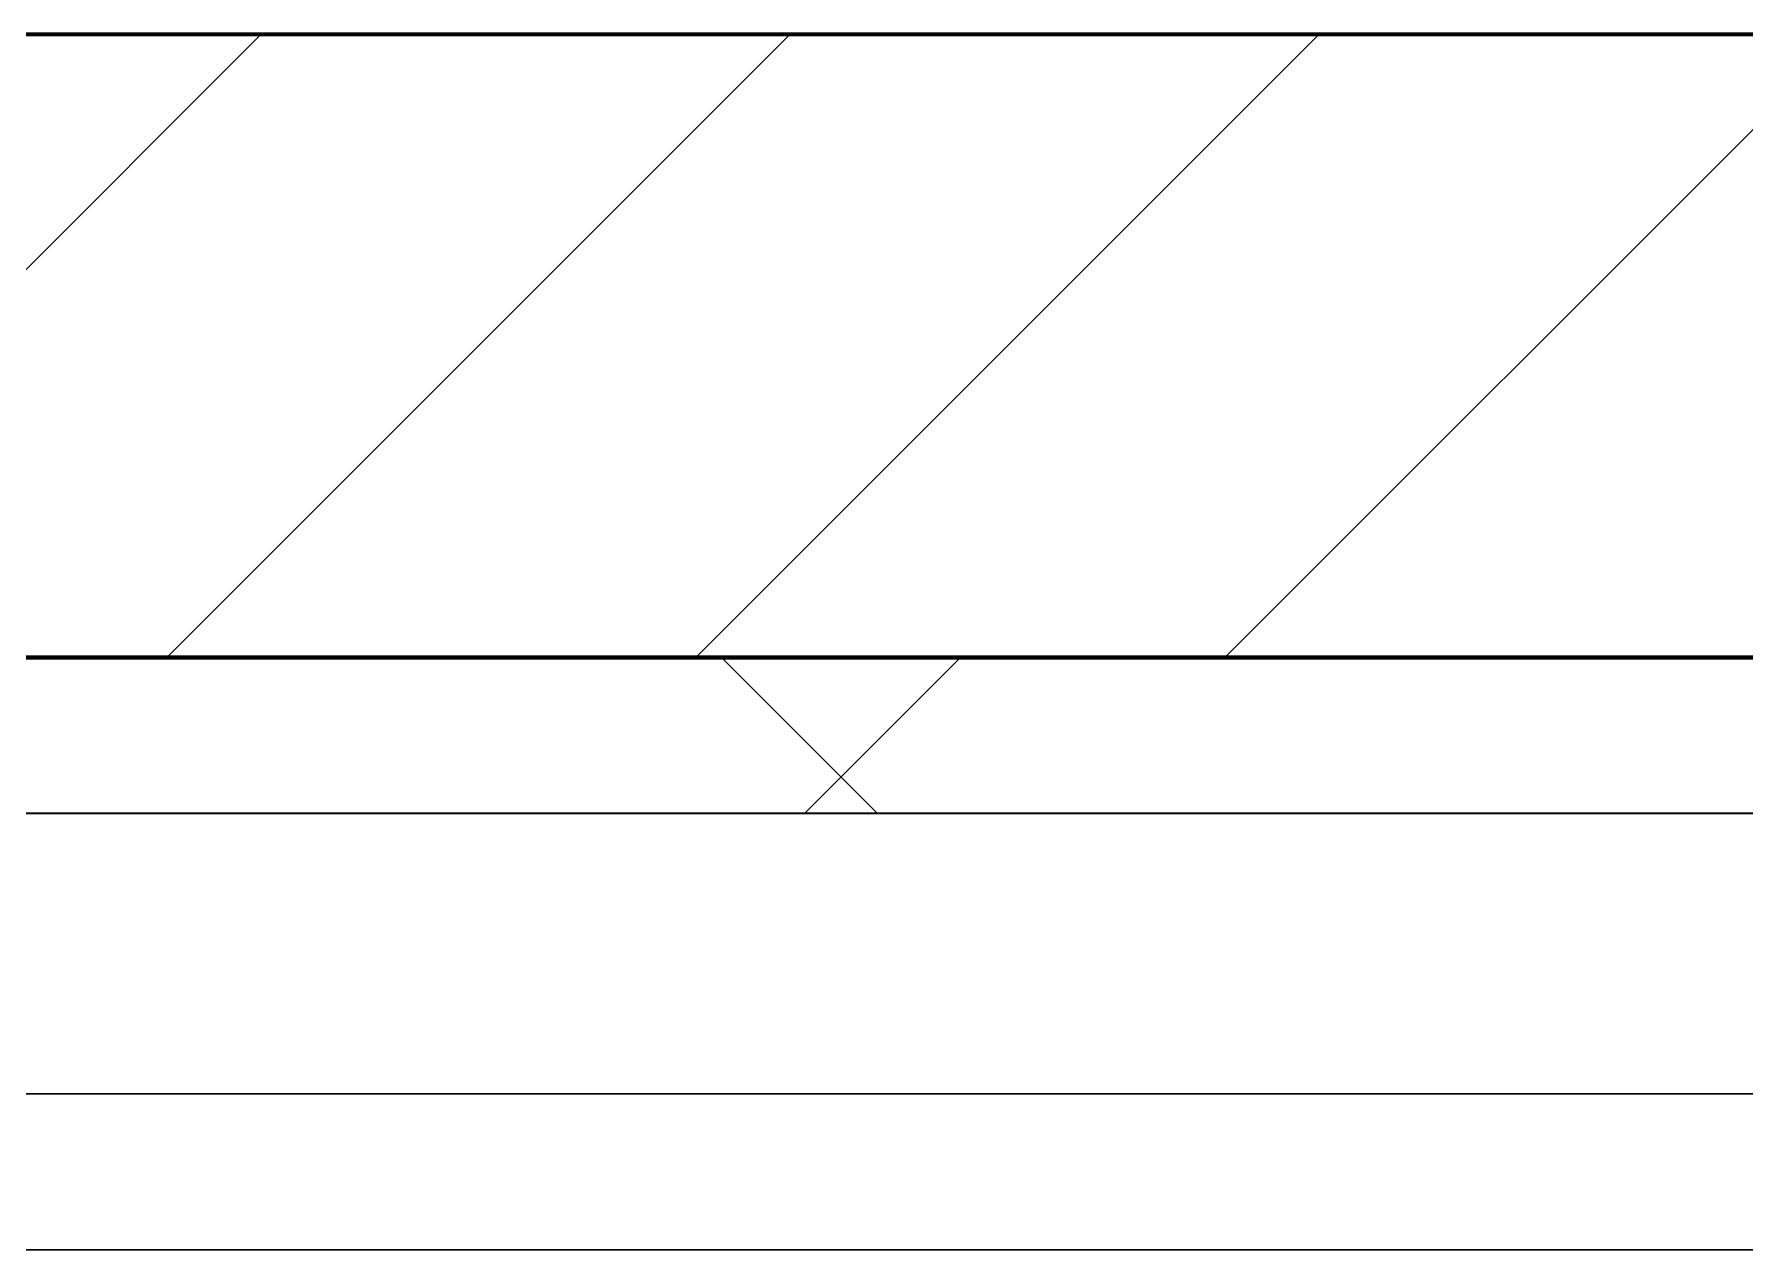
# Model space of a CAD drawing. Header units: millimetres. Extents: x -794868 to -715506, y -16735 to 22434.
# Drawn here: x -722992 to -722444, y 3879 to 4269 of the extents above; entities that cross this region are included whole.
import ezdxf

# ---------------------------------------------------------------- set-up
doc = ezdxf.new("R2010")
doc.units = ezdxf.units.MM
for name, color, linetype, lineweight in [('A-GLAZ-CURT', 2, 'Continuous', 9), ('A-WALL', 5, 'Continuous', 35), ('A-WALL-FNSH', 2, 'Continuous', 35), ('A-WALL-PATT', 1, 'Continuous', 35)]:
    doc.layers.add(name, color=color, linetype=linetype, lineweight=lineweight)

# ---------------------------------------------------------------- blocks, each defined once
blk = doc.blocks.new('System Panel - DPA-AR_Metal Ceiling Rectangular Panel-V13-4262-01 ENLARGED UPPER PLATFORM LEVEL - REFLECTED CEILING PLAN - SHEET 3')
at = {"layer": 'A-GLAZ-CURT'}
for p, q in [((-721907.37, 4019.02), (-724307.37, 4019.02)), ((-724307.37, 4019.02), (-721907.37, 4019.02)), ((-724307.37, 3929.03), (-721907.37, 3929.03)), ((-721907.37, 3929.03), (-724307.37, 3929.03))]:
    blk.add_line(p, q, dxfattribs=at)
blk = doc.blocks.new('System Panel - DPA-AR_Metal Ceiling Rectangular Panel-V22-4262-01 ENLARGED UPPER PLATFORM LEVEL - REFLECTED CEILING PLAN - SHEET 3')
at = {"layer": 'A-GLAZ-CURT'}
for p, q in [((-773182.37, 3879.03), (-775582.37, 3879.03)), ((-775582.37, 3879.03), (-773182.37, 3879.03))]:
    blk.add_line(p, q, dxfattribs=at)
blk = doc.blocks.new('PPLS-PP19_Custom Tile Pattern - Custom Tile Pattern-V76-4262-01 ENLARGED UPPER PLATFORM LEVEL - REFLECTED CEILING PLAN - SHEET 3')
at = {"layer": 'A-GLAZ-CURT'}
for p, q in [((-300, 0), (300, 0)), ((300, 0), (-300, 0)), ((195.99, 0), (213.31, 0)), ((213.31, 0), (195.99, 0)), ((230.06, 0), (300, 0)), ((-300, -50), (300, -50)), ((300, -50), (-300, -50))]:
    blk.add_line(p, q, dxfattribs=at)
for points, knots in [([(-36.62, 0), (-36.62, 0), (-40.35, 0), (-44.32, 0), (-58.97, 0), (-85.2, 0), (-107.61, 0), (-116.56, 0), (-117.56, 0)], [-4069.478503, -4069.478503, -4069.478503, -4069.478503, -3858.647035, -3538.256648, -2842.901703, -2193.204658, -1433.981041, -985.49888, -985.49888, -985.49888, -985.49888]), ([(-115.82, 0), (-114.96, 0), (-110.41, 0), (-96.78, 0), (-71.33, 0), (-42.53, 0), (-12.78, 0), (4.23, 0), (9.64, 0), (10.14, 0), (10.18, 0)], [-5724.064692, -5724.064692, -5724.064692, -5724.064692, -5430.283136, -5103.229623, -4799.173296, -4065.652676, -3589.737505, -3285.047089, -3066.359526, -3044.715262, -3044.715262, -3044.715262, -3044.715262]), ([(-29.03, 0), (-33.97, 0), (-43.74, 0), (-56.37, 0), (-71.66, 0), (-77.83, 0), (-82.66, 0), (-83.28, 0), (-83.28, 0)], [-2680.714891, -2680.714891, -2680.714891, -2680.714891, -2413.671296, -2161.752162, -2006.592567, -1646.621388, -1424.436217, -1393.971743, -1393.971743, -1393.971743, -1393.971743]), ([(9.32, 0), (9.08, 0), (7.65, 0), (2.57, 0), (-12.23, 0), (-25.64, 0), (-40, 0), (-56.24, 0), (-69.56, 0), (-76.57, 0), (-78.61, 0)], [-2922.926651, -2922.926651, -2922.926651, -2922.926651, -2882.788014, -2720.818881, -2518.50168, -2125.455881, -1792.521578, -1466.981642, -1208.454564, -1101.811284, -1101.811284, -1101.811284, -1101.811284]), ([(-78.57, 0), (-74.53, 0), (-62.92, 0), (-48.14, 0), (-36.49, 0), (-33.57, 0), (-29.94, 0), (-28.57, 0)], [-1271.235798, -1271.235798, -1271.235798, -1271.235798, -1073.56893, -651.549973, -296.515819, -83.513472, 0, 0, 0, 0]), ([(-78.48, 0), (-72.44, 0), (-61.77, 0), (-54.4, 0), (-48.53, 0), (-30.79, 0), (-18.03, 0), (8.61, 0), (15.02, 0), (22.91, 0), (31, 0), (39.04, 0), (51.19, 0), (58.74, 0), (61.34, 0), (61.45, 0)], [-4359.181107, -4359.181107, -4359.181107, -4359.181107, -4008.285538, -3689.699207, -3546.54457, -3315.260113, -2864.387349, -2439.246196, -2084.094819, -1956.422387, -1818.904206, -1645.594513, -1443.202566, -1228.752106, -1120.932285, -1120.932285, -1120.932285, -1120.932285]), ([(-36.33, 0), (-36.43, 0), (-37.27, 0), (-45.02, 0), (-46.13, 0), (-60.59, 0), (-72.27, 0), (-78.11, 0)], [-1855.773136, -1855.773136, -1855.773136, -1855.773136, -1810.870157, -1672.078046, -1405.135169, -1060.00838, -740.068933, -740.068933, -740.068933, -740.068933]), ([(-26.75, 0), (-27.82, 0), (-36.18, 0), (-52.86, 0), (-68.54, 0), (-77.81, 0)], [-8718.362214, -8718.362214, -8718.362214, -8718.362214, -8532.293389, -8073.216054, -7555.913918, -7555.913918, -7555.913918, -7555.913918]), ([(-66.39, 0), (-66.39, 0), (-63.63, 0), (-53.63, 0), (-34.42, 0), (-29.82, 0), (-29.19, 0)], [-2493.31794, -2493.31794, -2493.31794, -2493.31794, -2315.303971, -1809.437387, -963.711516, -666.19313, -666.19313, -666.19313, -666.19313]), ([(31.18, 0), (25.97, 0), (11.99, 0), (-16.92, 0), (-47.42, 0), (-65.77, 0), (-66.37, 0), (-66.38, 0)], [-4496.803627, -4496.803627, -4496.803627, -4496.803627, -4222.080604, -3745.412743, -2981.410125, -2542.574734, -2498.224237, -2498.224237, -2498.224237, -2498.224237]), ([(-51.83, 0), (-51.83, 0), (-51.78, 0), (-47.4, 0), (-46.01, 0), (-40.22, 0), (-36.78, 0)], [-632.814994, -632.814994, -632.814994, -632.814994, -627.965721, -508.377888, -260.442412, 0, 0, 0, 0]), ([(57.15, 0), (55.9, 0), (48.66, 0), (37, 0), (24.07, 0), (12.82, 0), (-2.9, 0), (-20.62, 0), (-32.81, 0), (-44.85, 0), (-51.43, 0), (-51.79, 0)], [-2702.20573, -2702.20573, -2702.20573, -2702.20573, -2634.532728, -2313.748533, -2106.613311, -1925.670641, -1617.263037, -1290.787923, -1039.307308, -819.71621, -644.910881, -644.910881, -644.910881, -644.910881]), ([(-41.76, 0), (-39.9, 0), (-37.72, 0), (-36.92, 0), (-36.77, 0)], [-4270.495146, -4270.495146, -4270.495146, -4270.495146, -4161.040818, -4106.245333, -4106.245333, -4106.245333, -4106.245333]), ([(-36.78, 0), (-32.43, 0), (-19.22, 0), (8.83, 0), (43.36, 0), (70.92, 0), (82.12, 0), (83.66, 0)], [-6191.144455, -6191.144455, -6191.144455, -6191.144455, -5862.463379, -5340.621928, -4573.028122, -4094.177415, -3869.465285, -3869.465285, -3869.465285, -3869.465285]), ([(-36.29, 0), (-36.29, 0), (-34.66, 0), (-28.88, 0), (-26.95, 0), (-26.54, 0)], [-9150.272121, -9150.272121, -9150.272121, -9150.272121, -9057.163041, -8919.836787, -8834.607043, -8834.607043, -8834.607043, -8834.607043]), ([(30.82, 0), (29.27, 0), (20.14, 0), (3.54, 0), (-16.58, 0), (-34.76, 0), (-36.04, 0)], [-10462.034656, -10462.034656, -10462.034656, -10462.034656, -10363.088938, -9884.23066, -9424.652049, -9182.880979, -9182.880979, -9182.880979, -9182.880979]), ([(-33.34, 0), (-33.34, 0), (-32.93, 0), (-31.16, 0), (-30.52, 0)], [-2415.024266, -2415.024266, -2415.024266, -2415.024266, -2357.633367, -2323.618664, -2323.618664, -2323.618664, -2323.618664]), ([(70.61, 0), (66.16, 0), (55.8, 0), (39.61, 0), (24.74, 0), (2.64, 0), (-17.84, 0), (-30.57, 0), (-31.82, 0), (-32, 0)], [-4647.237329, -4647.237329, -4647.237329, -4647.237329, -4326.416877, -4098.545751, -3766.694881, -3333.063701, -2994.501669, -2698.150104, -2614.070998, -2614.070998, -2614.070998, -2614.070998]), ([(-30.76, 0), (-30.73, 0), (-29.99, 0), (-23.47, 0), (-15.75, 0), (-15.19, 0)], [-54176.191683, -54176.191683, -54176.191683, -54176.191683, -54157.274271, -53749.15266, -53717.791567, -53717.791567, -53717.791567, -53717.791567]), ([(-30.52, 0), (-27.11, 0), (-21.45, 0), (-14.43, 0), (-10.74, 0)], [-2323.618664, -2323.618664, -2323.618664, -2323.618664, -2142.497158, -1953.228032, -1953.228032, -1953.228032, -1953.228032]), ([(-13, 0), (-14.35, 0), (-17.68, 0), (-25.97, 0), (-29.52, 0), (-30.21, 0)], [-55207.591944, -55207.591944, -55207.591944, -55207.591944, -54789.006179, -54461.685999, -54290.791712, -54290.791712, -54290.791712, -54290.791712]), ([(8.33, 0), (8.19, 0), (7.18, 0), (0.32, 0), (-13.89, 0), (-24.92, 0), (-29.03, 0)], [-3574.286521, -3574.286521, -3574.286521, -3574.286521, -3526.962355, -3285.499107, -2903.012179, -2680.714891, -2680.714891, -2680.714891, -2680.714891]), ([(-28.98, 0), (-28.66, 0), (-27.39, 0), (-24.45, 0), (-22.56, 0)], [-166.548282, -166.548282, -166.548282, -166.548282, -102.06493, 0, 0, 0, 0]), ([(-28.57, 0), (-26.93, 0), (-20.29, 0), (-11.45, 0), (2.08, 0), (13.15, 0), (21.24, 0), (24.62, 0), (24.72, 0), (24.72, 0)], [-5361.429781, -5361.429781, -5361.429781, -5361.429781, -5261.36855, -5050.479954, -4785.90057, -4596.498881, -4445.288762, -4384.376941, -4376.041937, -4376.041937, -4376.041937, -4376.041937]), ([(-22.56, 0), (-20.27, 0), (-17.03, 0), (-13.02, 0), (-11.43, 0), (-10.64, 0)], [-56468.192263, -56468.192263, -56468.192263, -56468.192263, -56344.022017, -56303.229861, -56254.778429, -56254.778429, -56254.778429, -56254.778429]), ([(-15.19, 0), (-13.07, 0), (7.48, 0), (42.82, 0), (84.26, 0), (111.76, 0), (124.99, 0)], [-461.142613, -461.142613, -461.142613, -461.142613, -429.606584, -390.253598, -346.313304, -304.787593, -304.787593, -304.787593, -304.787593]), ([(-9.88, 0), (-8.76, 0), (-7.28, 0), (-6.6, 0), (-6.44, 0)], [-56238.992205, -56238.992205, -56238.992205, -56238.992205, -56166.290093, -56124.392176, -56124.392176, -56124.392176, -56124.392176]), ([(-9.76, 0), (-5.45, 0), (9.13, 0), (22.06, 0), (37.44, 0), (45.92, 0), (57.76, 0), (64.47, 0), (72.74, 0), (75.22, 0), (76.03, 0), (76.21, 0)], [-1936.348887, -1936.348887, -1936.348887, -1936.348887, -1716.209403, -1206.526904, -1089.329421, -901.315459, -753.071572, -495.328968, -421.953223, -334.951786, -290.452333, -290.452333, -290.452333, -290.452333]), ([(-6.54, 0), (-6.73, 0), (-7.2, 0), (-7.6, 0), (-7.79, 0)], [-56009.792147, -56009.792147, -56009.792147, -56009.792147, -55949.290093, -55895.192118, -55895.192118, -55895.192118, -55895.192118]), ([(-2.63, 0), (-2.47, 0), (-1.22, 0), (4.92, 0), (15.97, 0), (22.54, 0), (24.49, 0)], [-226.825321, -226.825321, -226.825321, -226.825321, -220.269177, -206.416616, -198.214427, -187.717507, -187.717507, -187.717507, -187.717507]), ([(56.36, 0), (49.38, 0), (35.37, 0), (12, 0), (3.08, 0), (-1.67, 0), (-2.25, 0)], [-328.505637, -328.505637, -328.505637, -328.505637, -307.516438, -285.83788, -246.234814, -234.646884, -234.646884, -234.646884, -234.646884]), ([(24.69, 0), (24.54, 0), (20.99, 0), (15.48, 0), (10.8, 0), (9.63, 0)], [-4368.572414, -4368.572414, -4368.572414, -4368.572414, -4306.476363, -4080.000647, -3772.857994, -3772.857994, -3772.857994, -3772.857994]), ([(18.16, 0), (19.15, 0), (24.25, 0), (25.66, 0), (26.12, 0)], [-5700.113719, -5700.113719, -5700.113719, -5700.113719, -5554.232259, -5302.431367, -5302.431367, -5302.431367, -5302.431367]), ([(114.39, 0), (114.2, 0), (112.08, 0), (105.42, 0), (92.38, 0), (85.59, 0), (74.4, 0), (62.26, 0), (51.85, 0), (43.81, 0), (29.53, 0), (20.67, 0), (18.85, 0), (18.16, 0)], [-8148.58938, -8148.58938, -8148.58938, -8148.58938, -8105.191388, -7723.759874, -7531.75727, -7135.649961, -6924.452779, -6738.82075, -6548.303034, -6314.283804, -6135.05769, -5972.647715, -5832.674503, -5832.674503, -5832.674503, -5832.674503]), ([(27.44, 0), (27.9, 0), (29.54, 0), (38.07, 0), (53.39, 0), (71.67, 0), (84.83, 0), (86.01, 0), (92.51, 0), (94.33, 0)], [-5037.309798, -5037.309798, -5037.309798, -5037.309798, -4887.603822, -4705.298446, -4353.683244, -3960.84581, -3759.045785, -3336.541051, -2783.776468, -2783.776468, -2783.776468, -2783.776468]), ([(27.89, 0), (29.09, 0), (33.4, 0), (45.18, 0), (53.89, 0), (57.14, 0)], [-147.777612, -147.777612, -147.777612, -147.777612, -135.792042, -118.513713, -108.531719, -108.531719, -108.531719, -108.531719]), ([(53.18, 0), (53.06, 0), (52.22, 0), (44.99, 0), (36.46, 0), (30.82, 0)], [-622.740158, -622.740158, -622.740158, -622.740158, -566.066452, -360.610861, 0, 0, 0, 0]), ([(136.44, 0), (121.66, 0), (86.93, 0), (51.16, 0), (31.18, 0)], [-106.750556, -106.750556, -106.750556, -106.750556, -59.610984, 0, 0, 0, 0]), ([(57.15, 0), (56.25, 0), (52.96, 0), (46.51, 0), (41.18, 0), (36.02, 0), (35.54, 0), (35.54, 0)], [-344.100101, -344.100101, -344.100101, -344.100101, -341.267687, -334.000314, -326.15566, -319.318397, -317.489778, -317.489778, -317.489778, -317.489778]), ([(36.29, 0), (37.77, 0), (46.69, 0), (52.8, 0), (56.29, 0)], [-314.598523, -314.598523, -314.598523, -314.598523, -305.899624, -292.458861, -292.458861, -292.458861, -292.458861]), ([(61.47, 0), (61.47, 0), (61.21, 0), (54.61, 0), (53.71, 0), (53.56, 0)], [-1113.311073, -1113.311073, -1113.311073, -1113.311073, -1096.402191, -891.204116, -747.28819, -747.28819, -747.28819, -747.28819]), ([(57.15, 0), (58.23, 0), (68.87, 0), (95.91, 0), (116.52, 0), (124.41, 0), (125.04, 0)], [-291.345999, -291.345999, -291.345999, -291.345999, -287.17622, -249.500363, -194.761443, -189.727249, -189.727249, -189.727249, -189.727249]), ([(103.09, 0), (101.08, 0), (86.31, 0), (70.7, 0), (57.43, 0), (57.15, 0)], [-375.435014, -375.435014, -375.435014, -375.435014, -369.147452, -330.153101, -329.29128, -329.29128, -329.29128, -329.29128]), ([(168.37, 0), (167.68, 0), (162.47, 0), (147.02, 0), (109.77, 0), (77.66, 0), (61.46, 0), (57.17, 0)], [-543.375029, -543.375029, -543.375029, -543.375029, -530.793311, -458.593899, -401.860199, -357.622665, -344.118072, -344.118072, -344.118072, -344.118072]), ([(76.63, 0), (74.8, 0), (68.8, 0), (61.96, 0), (57.51, 0)], [-3095.572228, -3095.572228, -3095.572228, -3095.572228, -2950.589685, -2708.625699, -2708.625699, -2708.625699, -2708.625699]), ([(57.82, 0), (61.07, 0), (75.77, 0), (100.25, 0), (115.1, 0), (124.81, 0)], [-107.837717, -107.837717, -107.837717, -107.837717, -97.899267, -63.759246, -39.939895, -39.939895, -39.939895, -39.939895]), ([(76.22, 0), (75.58, 0), (73.64, 0), (71.05, 0), (70.61, 0)], [-193.634889, -193.634889, -193.634889, -193.634889, -31.537676, 0, 0, 0, 0]), ([(94.4, 0), (94.4, 0), (94.64, 0), (99.11, 0), (108.97, 0), (117.24, 0), (123.06, 0), (125, 0)], [-2348.345796, -2348.345796, -2348.345796, -2348.345796, -2310.419338, -2233.599744, -2052.234781, -1843.028543, -1741.333925, -1741.333925, -1741.333925, -1741.333925]), ([(124.11, 0), (123.18, 0), (121.54, 0), (114.96, 0), (108.04, 0), (103.09, 0)], [-27.957927, -27.957927, -27.957927, -27.957927, -22.807238, -15.488593, 0, 0, 0, 0]), ([(124.05, 0), (122.91, 0), (118.24, 0), (114.23, 0), (111.98, 0), (105.66, 0), (105.23, 0), (105.23, 0)], [-9520.983381, -9520.983381, -9520.983381, -9520.983381, -9453.21225, -9220.200448, -9012.77275, -8966.157302, -8929.495943, -8929.495943, -8929.495943, -8929.495943]), ([(105.26, 0), (105.52, 0), (111.01, 0), (112.65, 0), (113.59, 0)], [-8920.561005, -8920.561005, -8920.561005, -8920.561005, -8814.835624, -8577.462505, -8577.462505, -8577.462505, -8577.462505]), ([(129.02, 0), (129.02, 0), (126.78, 0), (125.32, 0), (124.87, 0)], [-35.386604, -35.386604, -35.386604, -35.386604, -31.430235, -29.263614, -29.263614, -29.263614, -29.263614]), ([(157.9, 0), (156.77, 0), (151.67, 0), (143.29, 0), (134.04, 0), (127.94, 0), (125.46, 0), (124.97, 0)], [-10292.955006, -10292.955006, -10292.955006, -10292.955006, -10098.273015, -9847.788484, -9677.714971, -9567.007022, -9538.991563, -9538.991563, -9538.991563, -9538.991563]), ([(125.02, 0), (129.29, 0), (133.79, 0), (138.28, 0), (138.53, 0)], [-304.750485, -304.750485, -304.750485, -304.750485, -291.370682, -290.5735, -290.5735, -290.5735, -290.5735]), ([(125.06, 0), (125.34, 0), (126.94, 0), (128.63, 0), (128.95, 0)], [-39.735329, -39.735329, -39.735329, -39.735329, -39.050993, -35.895543, -35.895543, -35.895543, -35.895543]), ([(126.03, 0), (129.72, 0), (142.07, 0), (163.31, 0), (185.23, 0), (193.62, 0), (194.69, 0), (194.79, 0)], [-1723.290194, -1723.290194, -1723.290194, -1723.290194, -1530.39897, -1095.004608, -529.74427, -295.064701, -265.121568, -265.121568, -265.121568, -265.121568]), ([(128.58, 0), (128.8, 0), (130.16, 0), (139.26, 0), (152.67, 0), (161.24, 0), (162.19, 0), (162.75, 0)], [-633.326174, -633.326174, -633.326174, -633.326174, -627.736123, -618.981161, -602.094757, -592.980799, -581.414464, -581.414464, -581.414464, -581.414464]), ([(137.1, 0), (136, 0), (133.64, 0), (129.87, 0), (129.11, 0)], [-670.405967, -670.405967, -670.405967, -670.405967, -651.020627, -640.742133, -640.742133, -640.742133, -640.742133]), ([(193.8, 0), (193.33, 0), (190.11, 0), (183.13, 0), (171, 0), (161.95, 0), (161.28, 0), (158.35, 0), (157.85, 0), (157.77, 0)], [-11665.349007, -11665.349007, -11665.349007, -11665.349007, -11565.880756, -11105.624034, -10839.086983, -10768.332124, -10666.779182, -10580.760289, -10550.278881, -10550.278881, -10550.278881, -10550.278881]), ([(260.78, 0), (260.37, 0), (241.11, 0), (207.11, 0), (177.41, 0), (159.34, 0), (158.33, 0), (158.3, 0)], [-245.90543, -245.90543, -245.90543, -245.90543, -244.693688, -187.987675, -143.776725, -129.632772, -123.352749, -123.352749, -123.352749, -123.352749]), ([(159.07, 0), (159.13, 0), (160.84, 0), (165.21, 0), (174.15, 0), (185.98, 0), (208.82, 0), (219.42, 0), (230.06, 0)], [-115.643202, -115.643202, -115.643202, -115.643202, -114.681583, -87.660824, -65.295536, -41.623857, -24.459831, 0, 0, 0, 0]), ([(162.75, 0), (165.4, 0), (170.91, 0), (172.61, 0), (172.61, 0)], [-111.264224, -111.264224, -111.264224, -111.264224, -56.742688, -19.085662, -19.085662, -19.085662, -19.085662]), ([(247.1, 0), (246.76, 0), (245.04, 0), (238.34, 0), (226.56, 0), (221.1, 0), (200.27, 0), (182.99, 0), (174.27, 0), (169.67, 0), (168.99, 0)], [-9649.085549, -9649.085549, -9649.085549, -9649.085549, -9581.591397, -9406.094246, -9221.510254, -9016.44624, -8717.832359, -8253.978395, -8152.463617, -8069.855175, -8069.855175, -8069.855175, -8069.855175]), ([(215.22, 0), (214.62, 0), (210.55, 0), (203.98, 0), (187.54, 0), (175.3, 0), (169.49, 0)], [-203.825446, -203.825446, -203.825446, -203.825446, -198.527383, -184.406837, -162.427601, -142.916156, -142.916156, -142.916156, -142.916156]), ([(171.51, 0), (176.48, 0), (193.23, 0), (201.73, 0), (208.81, 0), (213.9, 0), (241.96, 0), (266.73, 0), (281.71, 0), (291.71, 0), (296.52, 0), (297.86, 0), (298.09, 0)], [-7971.819559, -7971.819559, -7971.819559, -7971.819559, -7784.112253, -7606.717214, -7289.299508, -7042.621073, -6582.165592, -6068.460911, -5766.029927, -5566.724884, -5280.360606, -5199.253518, -5199.253518, -5199.253518, -5199.253518]), ([(172.07, 0), (177.66, 0), (187.87, 0), (201.08, 0), (207.47, 0), (213.96, 0), (215.11, 0)], [-255.364076, -255.364076, -255.364076, -255.364076, -237.955587, -223.92608, -215.862851, -208.75215, -208.75215, -208.75215, -208.75215]), ([(300, 0), (288.22, 0), (262, 0), (230.43, 0), (219.94, 0), (219.02, 0)], [-12528.858583, -12528.858583, -12528.858583, -12528.858583, -11905.454923, -11162.864862, -10856.732305, -10856.732305, -10856.732305, -10856.732305]), ([(219.9, 0), (220.86, 0), (227.84, 0), (242.06, 0), (246.54, 0), (246.96, 0)], [-10670.940496, -10670.940496, -10670.940496, -10670.940496, -10511.382485, -9925.173265, -9834.877357, -9834.877357, -9834.877357, -9834.877357]), ([(284.76, 0), (284.76, 0), (285.09, 0), (287.47, 0), (293.59, 0), (297.76, 0), (300, 0)], [-4110.630118, -4110.630118, -4110.630118, -4110.630118, -4053.389046, -3959.664717, -3862.421465, -3746.95702, -3746.95702, -3746.95702, -3746.95702]), ([(297.38, 0), (295.84, 0), (291.62, 0), (285.38, 0), (284.87, 0)], [-4803.172655, -4803.172655, -4803.172655, -4803.172655, -4358.271401, -4143.037883, -4143.037883, -4143.037883, -4143.037883])]:
    blk.add_open_spline(points, degree=3, knots=knots, dxfattribs=at)
for points in [[(-39.84, 0), (-39.08, 0), (-38.11, 0), (-37.36, 0)], [(24.49, 0), (25.23, 0), (25.72, 0), (26.04, 0)], [(80.35, 0), (79.57, 0), (78.27, 0), (76.63, 0)], [(84.06, 0), (83.48, 0), (82.41, 0), (81.72, 0)], [(125.26, 0), (129.84, 0), (132.71, 0), (134.6, 0)], [(168.74, 0), (168.74, 0), (169.81, 0), (171.51, 0)], [(195.11, 0), (194.91, 0), (194.44, 0), (193.8, 0)], [(300, 0), (287.2, 0), (274.39, 0), (261.57, 0)]]:
    blk.add_open_spline(points, degree=3, dxfattribs=at)
blk = doc.blocks.new('PPLS-PP19_Custom Tile Pattern - Custom Tile Pattern-V77-4262-01 ENLARGED UPPER PLATFORM LEVEL - REFLECTED CEILING PLAN - SHEET 3')
at = {"layer": 'A-GLAZ-CURT'}
for p, q in [((-300, 0), (300, 0)), ((300, 0), (-300, 0)), ((-293.07, 0), (-275.75, 0)), ((-275.75, 0), (-293.07, 0)), ((-222.32, 0), (-205, 0)), ((-205, 0), (-222.32, 0)), ((-300, -50), (300, -50)), ((300, -50), (-300, -50))]:
    blk.add_line(p, q, dxfattribs=at)
at = {"layer": 'A-GLAZ-CURT', "flags": 128}
for points in [[(-300, 0), (-291.56, 0), (-283.3, 0), (-275.2, 0), (-267.26, 0), (-259.45, 0), (-251.77, 0), (-244.2, 0), (-236.74, 0), (-229.36, 0), (-222.06, 0), (-214.83, 0), (-207.71, 0), (-200.76, 0), (-194.02, 0), (-187.54, 0), (-181.38, 0), (-175.58, 0), (-170.25, 0), (-165.64, 0), (-162.01, 0), (-159.53, 0), (-157.46, 0), (-154.52, 0), (-149.42, 0), (-141.84, 0), (-132.81, 0), (-126.08, 0)], [(-203.46, 0), (-209.04, 0), (-215.73, 0), (-222.63, 0), (-229.72, 0), (-236.97, 0), (-244.39, 0), (-251.96, 0), (-259.67, 0), (-267.51, 0), (-275.48, 0), (-283.55, 0), (-291.73, 0), (-300, 0)], [(-125.17, 0), (-128.55, 0), (-134.16, 0), (-140.03, 0), (-145.5, 0), (-150.63, 0), (-155.53, 0), (-160.27, 0), (-164.95, 0), (-169.65, 0), (-174.47, 0), (-179.49, 0), (-184.81, 0), (-190.44, 0), (-196.37, 0), (-202.58, 0)]]:
    blk.add_lwpolyline(points, dxfattribs=at)
at = {"layer": 'A-GLAZ-CURT'}
for points, knots in [([(-300, 0), (-284.65, 0), (-236.57, 0), (-174.61, 0), (-129.95, 0), (-110.8, 0), (-99.5, 0), (-91.46, 0)], [-5323.127839, -5323.127839, -5323.127839, -5323.127839, -4502.809032, -2700.551212, -1002.059161, -460.363443, 0, 0, 0, 0]), ([(-203.47, 0), (-206.99, 0), (-231.23, 0), (-262.56, 0), (-294.48, 0), (-300, 0)], [-15374.105256, -15374.105256, -15374.105256, -15374.105256, -15131.813646, -13729.592194, -13439.944408, -13439.944408, -13439.944408, -13439.944408]), ([(-137.88, 0), (-140.56, 0), (-147.66, 0), (-147.69, 0), (-158.72, 0), (-174.02, 0), (-185.59, 0), (-209.77, 0), (-232.01, 0), (-255.22, 0), (-262.59, 0), (-264.9, 0), (-265.4, 0)], [-3187.727384, -3187.727384, -3187.727384, -3187.727384, -2919.378265, -2477.344047, -2237.412286, -2029.680487, -1755.085331, -1400.429864, -858.079193, -543.655514, -208.940337, 0, 0, 0, 0]), ([(-258.6, 0), (-257.91, 0), (-254.26, 0), (-241.25, 0), (-225.99, 0), (-213.43, 0), (-207.06, 0), (-204.3, 0)], [-5722.54675, -5722.54675, -5722.54675, -5722.54675, -5657.471696, -5413.335975, -5017.494783, -4832.723979, -4685.575192, -4685.575192, -4685.575192, -4685.575192]), ([(-135.82, 0), (-137.15, 0), (-139.92, 0), (-149.31, 0), (-162.01, 0), (-177.91, 0), (-199.46, 0), (-216.65, 0), (-231.26, 0), (-233.46, 0), (-234, 0)], [-2617.829187, -2617.829187, -2617.829187, -2617.829187, -2418.507304, -2308.929706, -2113.765672, -1763.376603, -1422.553702, -978.033455, -846.069444, -682.911962, -682.911962, -682.911962, -682.911962]), ([(-233.49, 0), (-233.44, 0), (-232.38, 0), (-230.74, 0), (-225.3, 0), (-223.63, 0)], [-455.274641, -455.274641, -455.274641, -455.274641, -440.605512, -119.536984, 0, 0, 0, 0]), ([(-223.63, 0), (-219.39, 0), (-212.19, 0), (-205.12, 0), (-203.47, 0)], [-5463.295695, -5463.295695, -5463.295695, -5463.295695, -5161.076232, -5068.781456, -5068.781456, -5068.781456, -5068.781456]), ([(-203.47, 0), (-203.38, 0), (-197.39, 0), (-185.8, 0), (-171.77, 0), (-158.7, 0), (-157.22, 0)], [-4670.822892, -4670.822892, -4670.822892, -4670.822892, -4666.091899, -4349.945572, -4000.813434, -3840.635403, -3840.635403, -3840.635403, -3840.635403]), ([(-202.92, 0), (-197.2, 0), (-186.6, 0), (-169.02, 0), (-152.21, 0), (-140.61, 0), (-135.7, 0)], [-5058.607125, -5058.607125, -5058.607125, -5058.607125, -4739.070012, -4465.409639, -4149.119819, -3844.541415, -3844.541415, -3844.541415, -3844.541415]), ([(-152.35, 0), (-151.03, 0), (-147.71, 0), (-143.57, 0), (-138.62, 0)], [-3494.978217, -3494.978217, -3494.978217, -3494.978217, -3371.022232, -3227.460399, -3227.460399, -3227.460399, -3227.460399]), ([(-118.78, 0), (-121.86, 0), (-126.28, 0), (-136.96, 0), (-147.46, 0), (-150.03, 0), (-150.57, 0)], [-5938.474035, -5938.474035, -5938.474035, -5938.474035, -5700.061948, -5508.838257, -5298.784692, -5196.16478, -5196.16478, -5196.16478, -5196.16478]), ([(-150.34, 0), (-150.07, 0), (-147.75, 0), (-144.18, 0), (-137.93, 0), (-136.56, 0)], [-4948.728362, -4948.728362, -4948.728362, -4948.728362, -4883.323924, -4440.880425, -4330.137317, -4330.137317, -4330.137317, -4330.137317]), ([(-136.06, 0), (-137.31, 0), (-142.24, 0), (-147.74, 0), (-149.07, 0)], [-6509.710453, -6509.710453, -6509.710453, -6509.710453, -6449.282163, -6277.220794, -6277.220794, -6277.220794, -6277.220794]), ([(-148.23, 0), (-146.94, 0), (-140.36, 0), (-138.13, 0), (-136.37, 0)], [-6162.058746, -6162.058746, -6162.058746, -6162.058746, -6017.569127, -5579.751817, -5579.751817, -5579.751817, -5579.751817]), ([(-136.36, 0), (-136.86, 0), (-141.75, 0), (-146.11, 0), (-146.95, 0)], [-770.627825, -770.627825, -770.627825, -770.627825, -741.901385, -489.130243, -489.130243, -489.130243, -489.130243]), ([(-146.69, 0), (-146.59, 0), (-145.49, 0), (-140.84, 0), (-136.94, 0), (-135.57, 0)], [-420.34245, -420.34245, -420.34245, -420.34245, -406.956646, -290.263673, -220.964795, -220.964795, -220.964795, -220.964795]), ([(-135.66, 0), (-132.44, 0), (-124.68, 0), (-107.3, 0), (-90.42, 0), (-75.26, 0), (-68.41, 0), (-65.12, 0), (-63.63, 0)], [-4306.218635, -4306.218635, -4306.218635, -4306.218635, -4054.690705, -3793.097032, -3402.597032, -3144.956779, -3050.982048, -2969.237017, -2969.237017, -2969.237017, -2969.237017]), ([(-86.16, 0), (-91.37, 0), (-104.13, 0), (-121.8, 0), (-132.76, 0), (-135.61, 0)], [-1681.3698, -1681.3698, -1681.3698, -1681.3698, -1374.161226, -945.742622, -784.803063, -784.803063, -784.803063, -784.803063]), ([(-26.75, 0), (-27.82, 0), (-36.18, 0), (-53.55, 0), (-78.2, 0), (-109.57, 0), (-125.59, 0), (-135.57, 0)], [-8718.362214, -8718.362214, -8718.362214, -8718.362214, -8532.293389, -8073.216054, -7508.296369, -7004.680444, -6517.62769, -6517.62769, -6517.62769, -6517.62769]), ([(-135.48, 0), (-132.39, 0), (-127.33, 0), (-124.19, 0), (-123.43, 0), (-123.28, 0)], [-3839.893365, -3839.893365, -3839.893365, -3839.893365, -3647.167523, -3488.92562, -3439.852845, -3439.852845, -3439.852845, -3439.852845]), ([(-72.93, 0), (-75.51, 0), (-91.45, 0), (-114.41, 0), (-135.21, 0), (-135.39, 0)], [-19442.345229, -19442.345229, -19442.345229, -19442.345229, -18935.241197, -17136.203329, -17120.441938, -17120.441938, -17120.441938, -17120.441938]), ([(-134.77, 0), (-134.18, 0), (-132.42, 0), (-128.78, 0), (-126.5, 0)], [-5463.506987, -5463.506987, -5463.506987, -5463.506987, -5364.112219, -5231.017328, -5231.017328, -5231.017328, -5231.017328]), ([(-127.41, 0), (-131.63, 0), (-133.16, 0), (-134.09, 0), (-134.15, 0)], [-8540.990293, -8540.990293, -8540.990293, -8540.990293, -8266.114998, -8246.473386, -8246.473386, -8246.473386, -8246.473386]), ([(-134.15, 0), (-133.32, 0), (-130.31, 0), (-117.33, 0), (-92.04, 0), (-77.37, 0), (-69.88, 0), (-67.71, 0)], [-7657.439573, -7657.439573, -7657.439573, -7657.439573, -7293.749979, -6839.55839, -6236.997189, -5713.340575, -5455.961046, -5455.961046, -5455.961046, -5455.961046]), ([(-120.13, 0), (-120.14, 0), (-120.24, 0), (-121.3, 0), (-129.25, 0), (-133.82, 0)], [-2933.992132, -2933.992132, -2933.992132, -2933.992132, -2920.575025, -2840.280255, -2731.647847, -2731.647847, -2731.647847, -2731.647847]), ([(-113.43, 0), (-113.44, 0), (-113.96, 0), (-119.73, 0), (-125.43, 0), (-127.03, 0), (-127.41, 0)], [-328.499627, -328.499627, -328.499627, -328.499627, -282.672656, -98.539552, -24.539552, 0, 0, 0, 0]), ([(-126.5, 0), (-122.44, 0), (-108.71, 0), (-88.96, 0), (-73.63, 0), (-67.66, 0)], [-5231.017328, -5231.017328, -5231.017328, -5231.017328, -4994.692869, -4542.524482, -4134.96705, -4134.96705, -4134.96705, -4134.96705]), ([(-125.15, 0), (-124.93, 0), (-121.96, 0), (-113.01, 0), (-98.9, 0), (-85.29, 0), (-73.12, 0), (-68.21, 0), (-68.04, 0)], [-3362.7396, -3362.7396, -3362.7396, -3362.7396, -3342.215224, -3074.362186, -2902.289527, -2605.247022, -2322.099534, -2311.883475, -2311.883475, -2311.883475, -2311.883475]), ([(-122.08, 0), (-122.01, 0), (-121.69, 0), (-121.2, 0), (-120.88, 0)], [-3136.336417, -3136.336417, -3136.336417, -3136.336417, -3110.304437, -3035.164275, -3035.164275, -3035.164275, -3035.164275]), ([(-36.33, 0), (-36.43, 0), (-37.27, 0), (-45.02, 0), (-46.13, 0), (-60.59, 0), (-81.23, 0), (-99.51, 0), (-114.02, 0), (-117.28, 0), (-118.78, 0)], [-1855.773136, -1855.773136, -1855.773136, -1855.773136, -1810.870157, -1672.078046, -1405.135169, -1060.00838, -740.068933, -229.489605, -116.330425, 0, 0, 0, 0]), ([(-117.74, 0), (-117.19, 0), (-114.78, 0), (-113.43, 0), (-113.43, 0)], [-821.249067, -821.249067, -821.249067, -821.249067, -394.672656, -330.879064, -330.879064, -330.879064, -330.879064]), ([(-67.91, 0), (-72.98, 0), (-87.79, 0), (-107.61, 0), (-116.56, 0), (-117.56, 0)], [-2627.997013, -2627.997013, -2627.997013, -2627.997013, -2193.204658, -1433.981041, -985.49888, -985.49888, -985.49888, -985.49888]), ([(-115.82, 0), (-114.96, 0), (-110.41, 0), (-96.78, 0), (-71.33, 0), (-42.53, 0), (-15.24, 0), (-3.81, 0), (-0.97, 0)], [-5724.064692, -5724.064692, -5724.064692, -5724.064692, -5430.283136, -5103.229623, -4799.173296, -4065.652676, -3589.737505, -3410.081093, -3410.081093, -3410.081093, -3410.081093]), ([(0.18, 0), (-2.47, 0), (-12.93, 0), (-25.64, 0), (-40, 0), (-56.24, 0), (-75.59, 0), (-94, 0), (-112.01, 0), (-114.94, 0), (-115.63, 0)], [-2672.309529, -2672.309529, -2672.309529, -2672.309529, -2518.50168, -2125.455881, -1792.521578, -1466.981642, -1208.454564, -789.402658, -501.969187, -243.577221, -243.577221, -243.577221, -243.577221]), ([(-91.46, 0), (-90.09, 0), (-84.7, 0), (-77.43, 0), (-72.73, 0), (-72.64, 0), (-72.64, 0)], [-19832.387487, -19832.387487, -19832.387487, -19832.387487, -19753.885894, -19541.04734, -19478.625389, -19471.062469, -19471.062469, -19471.062469, -19471.062469])]:
    blk.add_open_spline(points, degree=3, knots=knots, dxfattribs=at)
for points in [[(-135.59, 0), (-155.55, 0), (-178.11, 0), (-203.34, 0)], [(-133.82, 0), (-134.37, 0), (-134.92, 0), (-135.57, 0)], [(-134.93, 0), (-130.82, 0), (-127.43, 0), (-125.15, 0)]]:
    blk.add_open_spline(points, degree=3, dxfattribs=at)
blk = doc.blocks.new('*U685')
at = {"layer": 'A-GLAZ-CURT', "rotation": 180}
for name, p in [('PPLS-PP19_Custom Tile Pattern - Custom Tile Pattern-V77-4262-01 ENLARGED UPPER PLATFORM LEVEL - REFLECTED CEILING PLAN - SHEET 3', (21600, 440)), ('PPLS-PP19_Custom Tile Pattern - Custom Tile Pattern-V76-4262-01 ENLARGED UPPER PLATFORM LEVEL - REFLECTED CEILING PLAN - SHEET 3', (22200, 440))]:
    blk.add_blockref(name, p, dxfattribs=at)
at = {"layer": 'A-GLAZ-CURT'}
for name, p in [('System Panel - DPA-AR_Metal Ceiling Rectangular Panel-V13-4262-01 ENLARGED UPPER PLATFORM LEVEL - REFLECTED CEILING PLAN - SHEET 3', (744682.37, -3579.02)), ('System Panel - DPA-AR_Metal Ceiling Rectangular Panel-V22-4262-01 ENLARGED UPPER PLATFORM LEVEL - REFLECTED CEILING PLAN - SHEET 3', (795957.37, -3579.02))]:
    blk.add_blockref(name, p, dxfattribs=at)

msp = doc.modelspace()

# ---------------------------------------------------------------- hatches: boundary and pattern name
at = {"layer": 'A-WALL-PATT', "lineweight": 9}
h = msp.add_hatch(dxfattribs=at)
h.set_pattern_fill('FP_2', color=256, style=0, pattern_type=2)
h.set_pattern_definition([(45, (0, 0), (-84.852814, 84.852814), [])])
h.paths.add_polyline_path([(-720978.37, 4069.02), (-720978.37, 4269.02), (-726502.04, 4269.02), (-726502.04, 4069.02), (-721114.12, 4069.02)])
h = msp.add_hatch(dxfattribs=at)
h.set_pattern_fill('FP_3', color=256, style=0, pattern_type=2)
h.set_pattern_definition([(45, (0, 0), (-212.13203, 212.13203), []), (135, (0, 0), (-212.13203, -212.13203), [])])
h.paths.add_polyline_path([(-721521.38, 4019.02), (-720978.37, 4019.02), (-720978.37, 4069.02), (-726752.04, 4069.02), (-726752.04, 4019.02), (-721657.13, 4019.02)])

# ---------------------------------------------------------------- linework, layer by layer
at = {"layer": 'A-WALL', "color": 7, "lineweight": 70}
for p, q in [((-726502.04, 4269.02), (-720978.37, 4269.02)), ((-720978.37, 4069.02), (-726502.04, 4069.02)), ((-726502.04, 4069.02), (-720978.37, 4069.02))]:
    msp.add_line(p, q, dxfattribs=at)
at = {"layer": 'A-WALL-FNSH', "color": 250}
msp.add_line((-720978.37, 4019.02), (-726752.04, 4019.02), dxfattribs=at)

# ---------------------------------------------------------------- block references
msp.add_blockref('*U685', (-744682.37, 3579.02))

doc.saveas('drawing.dxf')
